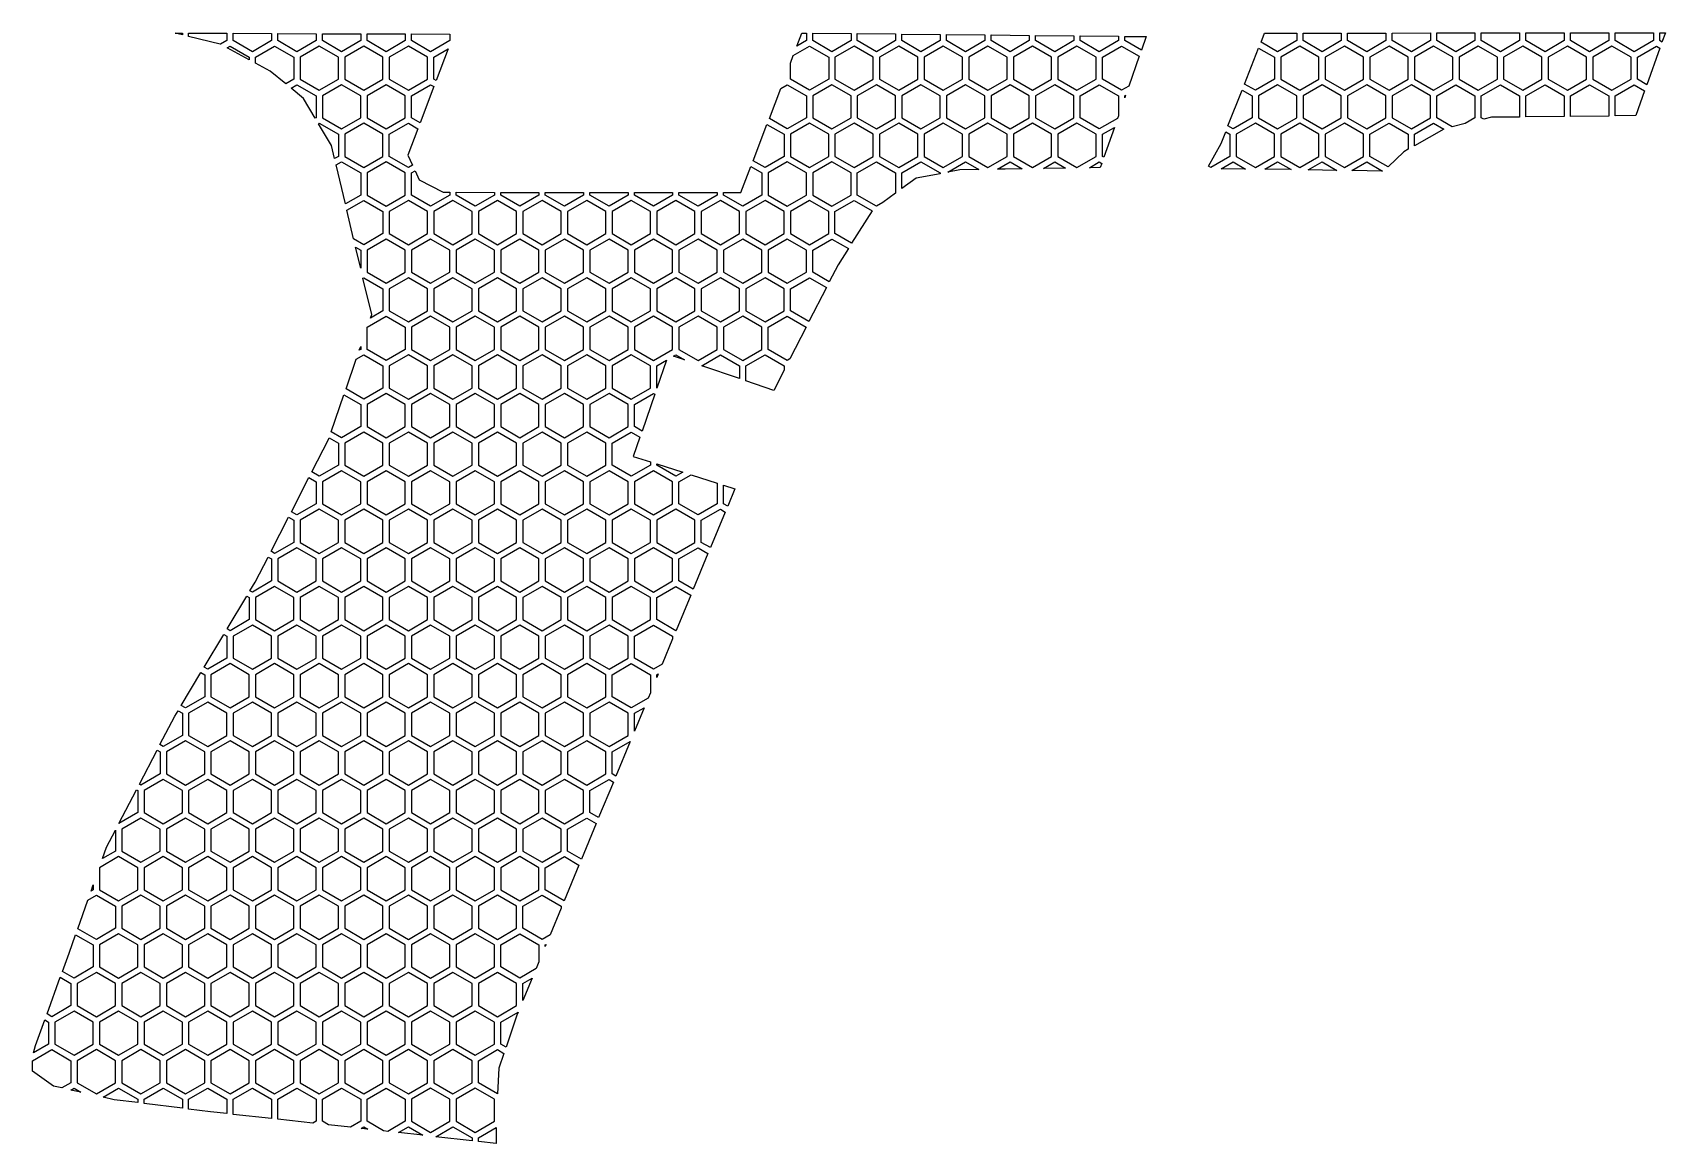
# Model space of a CAD drawing. Header units: millimetres. Extents: x -65 to 65, y -34 to 54.
import ezdxf

# ---------------------------------------------------------------- set-up
doc = ezdxf.new("R2010")
doc.units = ezdxf.units.MM

msp = doc.modelspace()

# ---------------------------------------------------------------- linework, layer by layer
for points in [[(-53.25, 54.36), (-52.67, 54.36), (-52.67, 54.22), (-53.25, 54.36)], [(-52.17, 54.1), (-52.17, 54.36), (-49.14, 54.35), (-49.14, 53.77), (-49.65, 53.48), (-49.67, 53.49), (-49.67, 53.49), (-52.17, 54.1)], [(-45.61, 54.34), (-45.61, 53.77), (-47.12, 52.89), (-48.64, 53.77), (-48.64, 54.35), (-45.61, 54.34)], [(-42.08, 54.32), (-42.08, 53.77), (-43.59, 52.89), (-45.11, 53.77), (-45.11, 54.33), (-42.08, 54.32)], [(-3.59, 54.37), (-3.23, 54.37), (-3.23, 53.77), (-3.99, 53.34), (-3.59, 54.37)], [(0.3, 54.33), (0.3, 53.77), (-1.22, 52.89), (-2.73, 53.77), (-2.73, 54.36), (0.3, 54.33)], [(3.83, 54.3), (3.83, 53.77), (2.31, 52.89), (0.8, 53.77), (0.8, 54.33), (3.83, 54.3)], [(35.61, 54.36), (35.61, 53.77), (34.09, 52.89), (32.78, 53.66), (33.05, 54.36), (35.61, 54.36)], [(39.14, 54.37), (39.14, 53.77), (37.62, 52.89), (36.11, 53.77), (36.11, 54.36), (39.14, 54.37)], [(42.67, 54.37), (42.67, 53.77), (41.16, 52.89), (39.64, 53.77), (39.64, 54.37), (42.67, 54.37)], [(46.2, 54.38), (46.2, 53.77), (44.69, 52.89), (43.17, 53.77), (43.17, 54.37), (46.2, 54.38)], [(49.73, 54.38), (49.73, 53.77), (48.22, 52.89), (46.7, 53.77), (46.7, 54.38), (49.73, 54.38)], [(53.26, 54.39), (53.26, 53.77), (51.75, 52.89), (50.23, 53.77), (50.23, 54.38), (53.26, 54.39)], [(56.8, 54.39), (56.8, 53.77), (55.28, 52.89), (53.76, 53.77), (53.76, 54.39), (56.8, 54.39)], [(60.33, 54.4), (60.33, 53.77), (58.81, 52.89), (57.3, 53.77), (57.3, 54.39), (60.33, 54.4)], [(63.86, 54.4), (63.86, 53.77), (62.34, 52.89), (60.83, 53.77), (60.83, 54.4), (63.86, 54.4)], [(64.81, 54.4), (64.54, 53.66), (64.36, 53.77), (64.36, 54.4), (64.81, 54.4)], [(-49.13, 53.2), (-48.89, 53.34), (-47.37, 52.46), (-47.37, 52.25), (-49.13, 53.2)], [(-45.7, 51.34), (-46.87, 51.98), (-46.87, 52.46), (-45.36, 53.34), (-43.84, 52.46), (-43.84, 50.71), (-44.48, 50.34), (-45.7, 51.34)], [(-40.31, 52.46), (-41.83, 53.34), (-43.34, 52.46), (-43.34, 50.71), (-41.83, 49.84), (-40.31, 50.71)], [(-38.54, 54.31), (-38.54, 53.77), (-40.06, 52.89), (-41.58, 53.77), (-41.58, 54.32), (-38.54, 54.31)], [(-36.78, 52.46), (-38.29, 53.34), (-39.81, 52.46), (-39.81, 50.71), (-38.29, 49.84), (-36.78, 50.71)], [(-35.01, 54.3), (-35.01, 53.77), (-36.53, 52.89), (-38.04, 53.77), (-38.04, 54.31), (-35.01, 54.3)], [(-33.25, 52.46), (-34.76, 53.34), (-36.28, 52.46), (-36.28, 50.71), (-34.76, 49.84), (-33.25, 50.71)], [(-31.48, 54.28), (-31.48, 53.77), (-33, 52.89), (-34.51, 53.77), (-34.51, 54.3), (-31.48, 54.28)], [(-32.56, 50.6), (-32.75, 50.71), (-32.75, 52.46), (-31.6, 53.12), (-32.56, 50.6)], [(-4.27, 52.59), (-2.98, 53.34), (-1.47, 52.46), (-1.47, 50.71), (-2.98, 49.84), (-4.5, 50.71), (-4.5, 51.99), (-4.27, 52.59)], [(2.06, 52.46), (0.55, 53.34), (-0.97, 52.46), (-0.97, 50.71), (0.55, 49.84), (2.06, 50.71)], [(5.59, 52.46), (4.08, 53.34), (2.56, 52.46), (2.56, 50.71), (4.08, 49.84), (5.59, 50.71)], [(7.36, 54.26), (7.36, 53.77), (5.84, 52.89), (4.33, 53.77), (4.33, 54.29), (7.36, 54.26)], [(9.13, 52.46), (7.61, 53.34), (6.09, 52.46), (6.09, 50.71), (7.61, 49.84), (9.13, 50.71)], [(10.89, 54.22), (10.89, 53.77), (9.38, 52.89), (7.86, 53.77), (7.86, 54.25), (10.89, 54.22)], [(12.66, 52.46), (11.14, 53.34), (9.63, 52.46), (9.63, 50.71), (11.14, 49.84), (12.66, 50.71)], [(14.42, 54.19), (14.42, 53.77), (12.91, 52.89), (11.39, 53.77), (11.39, 54.22), (14.42, 54.19)], [(16.19, 52.46), (14.67, 53.34), (13.16, 52.46), (13.16, 50.71), (14.67, 49.84), (16.19, 50.71)], [(17.95, 54.15), (17.95, 53.77), (16.44, 52.89), (14.92, 53.77), (14.92, 54.18), (17.95, 54.15)], [(19.72, 52.46), (18.2, 53.34), (16.69, 52.46), (16.69, 50.71), (18.2, 49.84), (19.72, 50.71)], [(21.48, 54.12), (21.48, 53.77), (19.97, 52.89), (18.45, 53.77), (18.45, 54.15), (21.48, 54.12)], [(22.3, 50.16), (21.73, 49.84), (20.22, 50.71), (20.22, 52.46), (21.73, 53.34), (23.13, 52.53), (22.3, 50.16)], [(23.67, 54.09), (23.3, 53.01), (21.98, 53.77), (21.98, 54.11), (23.67, 54.09)], [(32.59, 53.18), (33.84, 52.46), (33.84, 50.71), (32.33, 49.84), (31.47, 50.33), (32.59, 53.18)], [(37.37, 52.46), (35.86, 53.34), (34.34, 52.46), (34.34, 50.71), (35.86, 49.84), (37.37, 50.71)], [(40.91, 52.46), (39.39, 53.34), (37.87, 52.46), (37.87, 50.71), (39.39, 49.84), (40.91, 50.71)], [(44.44, 52.46), (42.92, 53.34), (41.41, 52.46), (41.41, 50.71), (42.92, 49.84), (44.44, 50.71)], [(47.97, 52.46), (46.45, 53.34), (44.94, 52.46), (44.94, 50.71), (46.45, 49.84), (47.97, 50.71)], [(51.5, 52.46), (49.98, 53.34), (48.47, 52.46), (48.47, 50.71), (49.98, 49.84), (51.5, 50.71)], [(55.03, 52.46), (53.51, 53.34), (52, 52.46), (52, 50.71), (53.51, 49.84), (55.03, 50.71)], [(58.56, 52.46), (57.05, 53.34), (55.53, 52.46), (55.53, 50.71), (57.05, 49.84), (58.56, 50.71)], [(62.09, 52.46), (60.58, 53.34), (59.06, 52.46), (59.06, 50.71), (60.58, 49.84), (62.09, 50.71)], [(63.33, 50.28), (62.59, 50.71), (62.59, 52.46), (64.11, 53.34), (64.37, 53.18), (63.33, 50.28)], [(-43.08, 49.2), (-44.06, 50.01), (-43.59, 50.28), (-42.08, 49.4), (-42.08, 47.65), (-42.14, 47.62), (-43.08, 49.2)], [(-38.54, 49.4), (-40.06, 50.28), (-41.58, 49.4), (-41.58, 47.65), (-40.06, 46.78), (-38.54, 47.65)], [(-35.01, 49.4), (-36.53, 50.28), (-38.04, 49.4), (-38.04, 47.65), (-36.53, 46.78), (-35.01, 47.65)], [(-33.84, 47.26), (-34.51, 47.65), (-34.51, 49.4), (-33, 50.28), (-32.74, 50.13), (-33.84, 47.26)], [(-5.27, 49.98), (-4.75, 50.28), (-3.23, 49.4), (-3.23, 47.65), (-4.75, 46.78), (-6.17, 47.6), (-5.27, 49.98)], [(0.3, 49.4), (-1.22, 50.28), (-2.73, 49.4), (-2.73, 47.65), (-1.22, 46.78), (0.3, 47.65)], [(3.83, 49.4), (2.31, 50.28), (0.8, 49.4), (0.8, 47.65), (2.31, 46.78), (3.83, 47.65)], [(7.36, 49.4), (5.84, 50.28), (4.33, 49.4), (4.33, 47.65), (5.84, 46.78), (7.36, 47.65)], [(10.89, 49.4), (9.38, 50.28), (7.86, 49.4), (7.86, 47.65), (9.38, 46.78), (10.89, 47.65)], [(14.42, 49.4), (12.91, 50.28), (11.39, 49.4), (11.39, 47.65), (12.91, 46.78), (14.42, 47.65)], [(17.95, 49.4), (16.44, 50.28), (14.92, 49.4), (14.92, 47.65), (16.44, 46.78), (17.95, 47.65)], [(21.41, 47.61), (19.97, 46.78), (18.45, 47.65), (18.45, 49.4), (19.97, 50.28), (21.48, 49.4), (21.48, 47.82), (21.41, 47.61)], [(21.98, 49.25), (21.98, 49.4), (22.05, 49.44), (21.98, 49.25)], [(31.28, 49.86), (32.08, 49.4), (32.08, 47.65), (30.56, 46.78), (30.16, 47.01), (31.28, 49.86)], [(35.61, 49.4), (34.09, 50.28), (32.58, 49.4), (32.58, 47.65), (34.09, 46.78), (35.61, 47.65)], [(39.14, 49.4), (37.62, 50.28), (36.11, 49.4), (36.11, 47.65), (37.62, 46.78), (39.14, 47.65)], [(42.67, 49.4), (41.16, 50.28), (39.64, 49.4), (39.64, 47.65), (41.16, 46.78), (42.67, 47.65)], [(46.2, 49.4), (44.69, 50.28), (43.17, 49.4), (43.17, 47.65), (44.69, 46.78), (46.2, 47.65)], [(47.92, 46.95), (46.7, 47.65), (46.7, 49.4), (48.22, 50.28), (49.73, 49.4), (49.73, 47.65), (48.94, 47.2), (47.92, 46.95)], [(51.05, 47.7), (50.42, 47.55), (50.23, 47.65), (50.23, 49.4), (51.75, 50.28), (53.26, 49.4), (53.26, 47.72), (51.05, 47.7)], [(53.76, 47.73), (53.76, 49.4), (55.28, 50.28), (56.8, 49.4), (56.8, 47.76), (53.76, 47.73)], [(57.3, 47.77), (57.3, 49.4), (58.81, 50.28), (60.33, 49.4), (60.33, 47.8), (57.3, 47.77)], [(62.46, 47.83), (60.83, 47.81), (60.83, 49.4), (62.34, 50.28), (63.16, 49.8), (62.46, 47.83)], [(-40.85, 45.46), (-41.88, 47.19), (-41.83, 47.22), (-40.31, 46.35), (-40.31, 44.6), (-40.61, 44.42), (-40.85, 45.46)], [(-36.78, 46.35), (-38.29, 47.22), (-39.81, 46.35), (-39.81, 44.6), (-38.29, 43.72), (-36.78, 44.6)], [(-34.82, 44.69), (-34.45, 43.9), (-34.76, 43.72), (-36.28, 44.6), (-36.28, 46.35), (-34.76, 47.22), (-34.02, 46.79), (-34.82, 44.69)], [(-6.36, 47.13), (-5, 46.35), (-5, 44.6), (-6.51, 43.72), (-7.45, 44.26), (-6.36, 47.13)], [(-1.47, 46.35), (-2.98, 47.22), (-4.5, 46.35), (-4.5, 44.6), (-2.98, 43.72), (-1.47, 44.6)], [(2.06, 46.35), (0.55, 47.22), (-0.97, 46.35), (-0.97, 44.6), (0.55, 43.72), (2.06, 44.6)], [(5.59, 46.35), (4.08, 47.22), (2.56, 46.35), (2.56, 44.6), (4.08, 43.72), (5.59, 44.6)], [(9.13, 46.35), (7.61, 47.22), (6.09, 46.35), (6.09, 44.6), (7.61, 43.72), (9.13, 44.6)], [(12.66, 46.35), (11.14, 47.22), (9.63, 46.35), (9.63, 44.6), (11.14, 43.72), (12.66, 44.6)], [(16.19, 46.35), (14.67, 47.22), (13.16, 46.35), (13.16, 44.6), (14.67, 43.72), (16.19, 44.6)], [(19.72, 46.35), (18.2, 47.22), (16.69, 46.35), (16.69, 44.6), (18.2, 43.72), (19.72, 44.6)], [(20.34, 44.53), (20.22, 44.6), (20.22, 46.35), (21.16, 46.89), (20.34, 44.53)], [(33.84, 46.35), (32.33, 47.22), (30.81, 46.35), (30.81, 44.6), (32.33, 43.72), (33.84, 44.6)], [(37.37, 46.35), (35.86, 47.22), (34.34, 46.35), (34.34, 44.6), (35.86, 43.72), (37.37, 44.6)], [(40.91, 46.35), (39.39, 47.22), (37.87, 46.35), (37.87, 44.6), (39.39, 43.72), (40.91, 44.6)], [(44.08, 44.95), (42.84, 43.77), (41.41, 44.6), (41.41, 46.35), (42.92, 47.22), (44.44, 46.35), (44.44, 45.16), (44.08, 44.95)], [(44.94, 45.44), (44.94, 46.35), (46.45, 47.22), (47.26, 46.75), (44.94, 45.44)], [(29.61, 45.61), (29.61, 45.61), (29.98, 46.54), (30.31, 46.35), (30.31, 44.6), (28.8, 43.72), (28.61, 43.83), (29.61, 45.61)], [(-40.49, 43.92), (-40.06, 44.16), (-38.54, 43.29), (-38.54, 41.54), (-39.75, 40.84), (-40.49, 43.92)], [(-35.01, 43.29), (-36.53, 44.16), (-38.04, 43.29), (-38.04, 41.54), (-36.53, 40.66), (-35.01, 41.54)], [(-3.23, 43.29), (-4.75, 44.16), (-6.26, 43.29), (-6.26, 41.54), (-4.75, 40.66), (-3.23, 41.54)], [(0.3, 43.29), (-1.22, 44.16), (-2.73, 43.29), (-2.73, 41.54), (-1.22, 40.66), (0.3, 41.54)], [(2.83, 40.96), (2.31, 40.66), (0.8, 41.54), (0.8, 43.29), (2.31, 44.16), (3.83, 43.29), (3.83, 41.69), (2.83, 40.96)], [(5.46, 42.87), (4.33, 42.05), (4.33, 43.29), (5.84, 44.16), (7.36, 43.29), (7.36, 43.23), (5.46, 42.87)], [(8.91, 43.53), (7.97, 43.35), (9.38, 44.16), (10.42, 43.56), (8.91, 43.53)], [(12.5, 43.6), (11.91, 43.59), (12.91, 44.16), (13.85, 43.62), (12.5, 43.6)], [(15.54, 43.65), (16.44, 44.16), (17.28, 43.67), (15.54, 43.65)], [(20.05, 43.72), (19.18, 43.7), (19.97, 44.16), (20.17, 44.05), (20.05, 43.72)], [(29.63, 43.62), (30.56, 44.16), (31.54, 43.6), (29.63, 43.62)], [(33.08, 43.58), (34.09, 44.16), (35.16, 43.55), (33.08, 43.58)], [(36.52, 43.53), (37.62, 44.16), (38.78, 43.49), (36.52, 43.53)], [(39.97, 43.48), (41.16, 44.16), (42.4, 43.44), (39.97, 43.48)], [(-33.91, 42.75), (-32, 41.76), (-31.48, 41.76), (-31.48, 41.54), (-33, 40.66), (-34.51, 41.54), (-34.51, 43.29), (-34.23, 43.45), (-33.91, 42.75)], [(-8.42, 41.73), (-7.63, 43.79), (-6.76, 43.29), (-6.76, 41.54), (-8.28, 40.66), (-9.8, 41.54), (-9.8, 41.73), (-8.42, 41.73)], [(-27.95, 41.75), (-27.95, 41.54), (-29.47, 40.66), (-30.98, 41.54), (-30.98, 41.76), (-27.95, 41.75)], [(-24.42, 41.75), (-24.42, 41.54), (-25.94, 40.66), (-27.45, 41.54), (-27.45, 41.75), (-24.42, 41.75)], [(-20.89, 41.75), (-20.89, 41.54), (-22.4, 40.66), (-23.92, 41.54), (-23.92, 41.75), (-20.89, 41.75)], [(-17.36, 41.74), (-17.36, 41.54), (-18.87, 40.66), (-20.39, 41.54), (-20.39, 41.75), (-17.36, 41.74)], [(-13.83, 41.74), (-13.83, 41.54), (-15.34, 40.66), (-16.86, 41.54), (-16.86, 41.74), (-13.83, 41.74)], [(-10.3, 41.73), (-10.3, 41.54), (-11.81, 40.66), (-13.33, 41.54), (-13.33, 41.74), (-10.3, 41.73)], [(-39.63, 40.33), (-38.29, 41.1), (-36.78, 40.23), (-36.78, 38.48), (-38.29, 37.6), (-39.1, 38.07), (-39.63, 40.33)], [(-33.25, 40.23), (-34.76, 41.1), (-36.28, 40.23), (-36.28, 38.48), (-34.76, 37.6), (-33.25, 38.48)], [(-29.72, 40.23), (-31.23, 41.1), (-32.75, 40.23), (-32.75, 38.48), (-31.23, 37.6), (-29.72, 38.48)], [(-26.19, 40.23), (-27.7, 41.1), (-29.22, 40.23), (-29.22, 38.48), (-27.7, 37.6), (-26.19, 38.48)], [(-22.65, 40.23), (-24.17, 41.1), (-25.69, 40.23), (-25.69, 38.48), (-24.17, 37.6), (-22.65, 38.48)], [(-19.12, 40.23), (-20.64, 41.1), (-22.15, 40.23), (-22.15, 38.48), (-20.64, 37.6), (-19.12, 38.48)], [(-15.59, 40.23), (-17.11, 41.1), (-18.62, 40.23), (-18.62, 38.48), (-17.11, 37.6), (-15.59, 38.48)], [(-12.06, 40.23), (-13.58, 41.1), (-15.09, 40.23), (-15.09, 38.48), (-13.58, 37.6), (-12.06, 38.48)], [(-8.53, 40.23), (-10.05, 41.1), (-11.56, 40.23), (-11.56, 38.48), (-10.05, 37.6), (-8.53, 38.48)], [(-5, 40.23), (-6.51, 41.1), (-8.03, 40.23), (-8.03, 38.48), (-6.51, 37.6), (-5, 38.48)], [(-1.47, 40.23), (-2.98, 41.1), (-4.5, 40.23), (-4.5, 38.48), (-2.98, 37.6), (-1.47, 38.48)], [(0.35, 37.72), (-0.97, 38.48), (-0.97, 40.23), (0.55, 41.1), (1.98, 40.28), (0.35, 37.72)], [(-35.01, 37.17), (-36.53, 38.05), (-38.04, 37.17), (-38.04, 35.42), (-36.53, 34.55), (-35.01, 35.42)], [(-31.48, 37.17), (-33, 38.05), (-34.51, 37.17), (-34.51, 35.42), (-33, 34.55), (-31.48, 35.42)], [(-27.95, 37.17), (-29.47, 38.05), (-30.98, 37.17), (-30.98, 35.42), (-29.47, 34.55), (-27.95, 35.42)], [(-24.42, 37.17), (-25.94, 38.05), (-27.45, 37.17), (-27.45, 35.42), (-25.94, 34.55), (-24.42, 35.42)], [(-20.89, 37.17), (-22.4, 38.05), (-23.92, 37.17), (-23.92, 35.42), (-22.4, 34.55), (-20.89, 35.42)], [(-17.36, 37.17), (-18.87, 38.05), (-20.39, 37.17), (-20.39, 35.42), (-18.87, 34.55), (-17.36, 35.42)], [(-13.83, 37.17), (-15.34, 38.05), (-16.86, 37.17), (-16.86, 35.42), (-15.34, 34.55), (-13.83, 35.42)], [(-10.3, 37.17), (-11.81, 38.05), (-13.33, 37.17), (-13.33, 35.42), (-11.81, 34.55), (-10.3, 35.42)], [(-6.76, 37.17), (-8.28, 38.05), (-9.8, 37.17), (-9.8, 35.42), (-8.28, 34.55), (-6.76, 35.42)], [(-3.23, 37.17), (-4.75, 38.05), (-6.26, 37.17), (-6.26, 35.42), (-4.75, 34.55), (-3.23, 35.42)], [(-0.73, 36.02), (-1.42, 34.66), (-2.73, 35.42), (-2.73, 37.17), (-1.22, 38.05), (0.09, 37.29), (-0.73, 36.02)], [(-38.94, 37.4), (-38.54, 37.17), (-38.54, 35.74), (-38.94, 37.4)], [(-37.67, 32.08), (-38.36, 34.95), (-38.29, 34.99), (-36.78, 34.11), (-36.78, 32.36), (-37.77, 31.79), (-37.67, 32.08)], [(-33.25, 34.11), (-34.76, 34.99), (-36.28, 34.11), (-36.28, 32.36), (-34.76, 31.49), (-33.25, 32.36)], [(-29.72, 34.11), (-31.23, 34.99), (-32.75, 34.11), (-32.75, 32.36), (-31.23, 31.49), (-29.72, 32.36)], [(-26.19, 34.11), (-27.7, 34.99), (-29.22, 34.11), (-29.22, 32.36), (-27.7, 31.49), (-26.19, 32.36)], [(-22.65, 34.11), (-24.17, 34.99), (-25.69, 34.11), (-25.69, 32.36), (-24.17, 31.49), (-22.65, 32.36)], [(-19.12, 34.11), (-20.64, 34.99), (-22.15, 34.11), (-22.15, 32.36), (-20.64, 31.49), (-19.12, 32.36)], [(-15.59, 34.11), (-17.11, 34.99), (-18.62, 34.11), (-18.62, 32.36), (-17.11, 31.49), (-15.59, 32.36)], [(-12.06, 34.11), (-13.58, 34.99), (-15.09, 34.11), (-15.09, 32.36), (-13.58, 31.49), (-12.06, 32.36)], [(-8.53, 34.11), (-10.05, 34.99), (-11.56, 34.11), (-11.56, 32.36), (-10.05, 31.49), (-8.53, 32.36)], [(-5, 34.11), (-6.51, 34.99), (-8.03, 34.11), (-8.03, 32.36), (-6.51, 31.49), (-5, 32.36)], [(-3.03, 31.51), (-4.5, 32.36), (-4.5, 34.11), (-2.98, 34.99), (-1.65, 34.22), (-3.03, 31.51)], [(-38.02, 31.07), (-36.53, 31.93), (-35.01, 31.06), (-35.01, 29.31), (-36.53, 28.43), (-38.04, 29.31), (-38.04, 31), (-38.02, 31.07)], [(-31.48, 31.06), (-33, 31.93), (-34.51, 31.06), (-34.51, 29.31), (-33, 28.43), (-31.48, 29.31)], [(-27.95, 31.06), (-29.47, 31.93), (-30.98, 31.06), (-30.98, 29.31), (-29.47, 28.43), (-27.95, 29.31)], [(-24.42, 31.06), (-25.94, 31.93), (-27.45, 31.06), (-27.45, 29.31), (-25.94, 28.43), (-24.42, 29.31)], [(-20.89, 31.06), (-22.4, 31.93), (-23.92, 31.06), (-23.92, 29.31), (-22.4, 28.43), (-20.89, 29.31)], [(-17.36, 31.06), (-18.87, 31.93), (-20.39, 31.06), (-20.39, 29.31), (-18.87, 28.43), (-17.36, 29.31)], [(-13.83, 31.06), (-15.34, 31.93), (-16.86, 31.06), (-16.86, 29.31), (-15.34, 28.43), (-13.83, 29.31)], [(-10.3, 31.06), (-11.81, 31.93), (-13.33, 31.06), (-13.33, 29.31), (-11.81, 28.43), (-10.3, 29.31)], [(-6.76, 31.06), (-8.28, 31.93), (-9.8, 31.06), (-9.8, 29.31), (-8.28, 28.43), (-6.76, 29.31)], [(-4.54, 28.55), (-4.75, 28.43), (-6.26, 29.31), (-6.26, 31.06), (-4.75, 31.93), (-3.25, 31.07), (-4.54, 28.55)], [(-38.9, 28.53), (-38.29, 28.87), (-36.78, 28), (-36.78, 26.25), (-38.29, 25.37), (-39.7, 26.18), (-38.9, 28.53)], [(-38.54, 29.55), (-38.54, 29.31), (-38.65, 29.25), (-38.54, 29.55)], [(-33.25, 28), (-34.76, 28.87), (-36.28, 28), (-36.28, 26.25), (-34.76, 25.37), (-33.25, 26.25)], [(-29.72, 28), (-31.23, 28.87), (-32.75, 28), (-32.75, 26.25), (-31.23, 25.37), (-29.72, 26.25)], [(-26.19, 28), (-27.7, 28.87), (-29.22, 28), (-29.22, 26.25), (-27.7, 25.37), (-26.19, 26.25)], [(-22.65, 28), (-24.17, 28.87), (-25.69, 28), (-25.69, 26.25), (-24.17, 25.37), (-22.65, 26.25)], [(-19.12, 28), (-20.64, 28.87), (-22.15, 28), (-22.15, 26.25), (-20.64, 25.37), (-19.12, 26.25)], [(-15.59, 28), (-17.11, 28.87), (-18.62, 28), (-18.62, 26.25), (-17.11, 25.37), (-15.59, 26.25)], [(-13.75, 28.77), (-13.58, 28.87), (-12.89, 28.48), (-13.75, 28.77)], [(-11.53, 28.01), (-10.05, 28.87), (-8.53, 28), (-8.53, 26.99), (-11.53, 28.01)], [(-5.81, 26.06), (-8.03, 26.82), (-8.03, 28), (-6.51, 28.87), (-5, 28), (-5, 27.65), (-5.81, 26.06)], [(-15.07, 26.24), (-15.09, 26.25), (-15.09, 28), (-14.31, 28.45), (-15.07, 26.24)], [(-39.87, 25.7), (-38.54, 24.94), (-38.54, 23.19), (-40.06, 22.31), (-40.87, 22.78), (-39.87, 25.7)], [(-35.01, 24.94), (-36.53, 25.81), (-38.04, 24.94), (-38.04, 23.19), (-36.53, 22.31), (-35.01, 23.19)], [(-31.48, 24.94), (-33, 25.81), (-34.51, 24.94), (-34.51, 23.19), (-33, 22.31), (-31.48, 23.19)], [(-27.95, 24.94), (-29.47, 25.81), (-30.98, 24.94), (-30.98, 23.19), (-29.47, 22.31), (-27.95, 23.19)], [(-24.42, 24.94), (-25.94, 25.81), (-27.45, 24.94), (-27.45, 23.19), (-25.94, 22.31), (-24.42, 23.19)], [(-20.89, 24.94), (-22.4, 25.81), (-23.92, 24.94), (-23.92, 23.19), (-22.4, 22.31), (-20.89, 23.19)], [(-17.36, 24.94), (-18.87, 25.81), (-20.39, 24.94), (-20.39, 23.19), (-18.87, 22.31), (-17.36, 23.19)], [(-16.25, 22.84), (-16.86, 23.19), (-16.86, 24.94), (-15.34, 25.81), (-15.24, 25.76), (-16.25, 22.84)], [(-41.07, 22.21), (-41.04, 22.3), (-40.31, 21.88), (-40.31, 20.13), (-41.83, 19.26), (-42.41, 19.6), (-41.07, 22.21)], [(-36.78, 21.88), (-38.29, 22.76), (-39.81, 21.88), (-39.81, 20.13), (-38.29, 19.26), (-36.78, 20.13)], [(-33.25, 21.88), (-34.76, 22.76), (-36.28, 21.88), (-36.28, 20.13), (-34.76, 19.26), (-33.25, 20.13)], [(-29.72, 21.88), (-31.23, 22.76), (-32.75, 21.88), (-32.75, 20.13), (-31.23, 19.26), (-29.72, 20.13)], [(-26.19, 21.88), (-27.7, 22.76), (-29.22, 21.88), (-29.22, 20.13), (-27.7, 19.26), (-26.19, 20.13)], [(-22.65, 21.88), (-24.17, 22.76), (-25.69, 21.88), (-25.69, 20.13), (-24.17, 19.26), (-22.65, 20.13)], [(-19.12, 21.88), (-20.64, 22.76), (-22.15, 21.88), (-22.15, 20.13), (-20.64, 19.26), (-19.12, 20.13)], [(-16.95, 20.83), (-15.59, 20.4), (-15.59, 20.13), (-17.11, 19.26), (-18.62, 20.13), (-18.62, 21.88), (-17.11, 22.76), (-16.42, 22.36), (-16.95, 20.83)], [(-38.54, 18.82), (-40.06, 19.7), (-41.58, 18.82), (-41.58, 17.07), (-40.06, 16.2), (-38.54, 17.07)], [(-35.01, 18.82), (-36.53, 19.7), (-38.04, 18.82), (-38.04, 17.07), (-36.53, 16.2), (-35.01, 17.07)], [(-31.48, 18.82), (-33, 19.7), (-34.51, 18.82), (-34.51, 17.07), (-33, 16.2), (-31.48, 17.07)], [(-27.95, 18.82), (-29.47, 19.7), (-30.98, 18.82), (-30.98, 17.07), (-29.47, 16.2), (-27.95, 17.07)], [(-24.42, 18.82), (-25.94, 19.7), (-27.45, 18.82), (-27.45, 17.07), (-25.94, 16.2), (-24.42, 17.07)], [(-20.89, 18.82), (-22.4, 19.7), (-23.92, 18.82), (-23.92, 17.07), (-22.4, 16.2), (-20.89, 17.07)], [(-17.36, 18.82), (-18.87, 19.7), (-20.39, 18.82), (-20.39, 17.07), (-18.87, 16.2), (-17.36, 17.07)], [(-13.83, 18.82), (-15.34, 19.7), (-16.86, 18.82), (-16.86, 17.07), (-15.34, 16.2), (-13.83, 17.07)], [(-13.02, 19.58), (-13.58, 19.26), (-15.09, 20.13), (-15.09, 20.24), (-13.02, 19.58)], [(-42.64, 19.15), (-42.08, 18.82), (-42.08, 17.07), (-43.59, 16.2), (-44.03, 16.45), (-42.64, 19.15)], [(-10.3, 18.71), (-10.3, 17.07), (-11.81, 16.2), (-13.33, 17.07), (-13.33, 18.82), (-12.37, 19.37), (-10.3, 18.71)], [(-8.9, 18.27), (-9.47, 16.89), (-9.8, 17.07), (-9.8, 18.55), (-8.9, 18.27)], [(-44.26, 16.01), (-43.84, 15.77), (-43.84, 14.02), (-45.36, 13.14), (-45.64, 13.31), (-44.26, 16.01)], [(-40.31, 15.77), (-41.83, 16.64), (-43.34, 15.77), (-43.34, 14.02), (-41.83, 13.14), (-40.31, 14.02)], [(-36.78, 15.77), (-38.29, 16.64), (-39.81, 15.77), (-39.81, 14.02), (-38.29, 13.14), (-36.78, 14.02)], [(-33.25, 15.77), (-34.76, 16.64), (-36.28, 15.77), (-36.28, 14.02), (-34.76, 13.14), (-33.25, 14.02)], [(-29.72, 15.77), (-31.23, 16.64), (-32.75, 15.77), (-32.75, 14.02), (-31.23, 13.14), (-29.72, 14.02)], [(-26.19, 15.77), (-27.7, 16.64), (-29.22, 15.77), (-29.22, 14.02), (-27.7, 13.14), (-26.19, 14.02)], [(-22.65, 15.77), (-24.17, 16.64), (-25.69, 15.77), (-25.69, 14.02), (-24.17, 13.14), (-22.65, 14.02)], [(-19.12, 15.77), (-20.64, 16.64), (-22.15, 15.77), (-22.15, 14.02), (-20.64, 13.14), (-19.12, 14.02)], [(-15.59, 15.77), (-17.11, 16.64), (-18.62, 15.77), (-18.62, 14.02), (-17.11, 13.14), (-15.59, 14.02)], [(-12.06, 15.77), (-13.58, 16.64), (-15.09, 15.77), (-15.09, 14.02), (-13.58, 13.14), (-12.06, 14.02)], [(-10.83, 13.6), (-11.56, 14.02), (-11.56, 15.77), (-10.05, 16.64), (-9.67, 16.42), (-10.83, 13.6)], [(-42.08, 12.71), (-43.59, 13.58), (-45.11, 12.71), (-45.11, 10.96), (-43.59, 10.08), (-42.08, 10.96)], [(-38.54, 12.71), (-40.06, 13.58), (-41.58, 12.71), (-41.58, 10.96), (-40.06, 10.08), (-38.54, 10.96)], [(-35.01, 12.71), (-36.53, 13.58), (-38.04, 12.71), (-38.04, 10.96), (-36.53, 10.08), (-35.01, 10.96)], [(-31.48, 12.71), (-33, 13.58), (-34.51, 12.71), (-34.51, 10.96), (-33, 10.08), (-31.48, 10.96)], [(-27.95, 12.71), (-29.47, 13.58), (-30.98, 12.71), (-30.98, 10.96), (-29.47, 10.08), (-27.95, 10.96)], [(-24.42, 12.71), (-25.94, 13.58), (-27.45, 12.71), (-27.45, 10.96), (-25.94, 10.08), (-24.42, 10.96)], [(-20.89, 12.71), (-22.4, 13.58), (-23.92, 12.71), (-23.92, 10.96), (-22.4, 10.08), (-20.89, 10.96)], [(-17.36, 12.71), (-18.87, 13.58), (-20.39, 12.71), (-20.39, 10.96), (-18.87, 10.08), (-17.36, 10.96)], [(-13.83, 12.71), (-15.34, 13.58), (-16.86, 12.71), (-16.86, 10.96), (-15.34, 10.08), (-13.83, 10.96)], [(-12.2, 10.31), (-13.33, 10.96), (-13.33, 12.71), (-11.81, 13.58), (-11.03, 13.13), (-12.2, 10.31)], [(-46.9, 10.86), (-45.87, 12.86), (-45.61, 12.71), (-45.61, 10.96), (-47.12, 10.08), (-47.31, 10.19), (-46.9, 10.86)], [(-43.84, 9.65), (-45.36, 10.52), (-46.87, 9.65), (-46.87, 7.9), (-45.36, 7.02), (-43.84, 7.9)], [(-40.31, 9.65), (-41.83, 10.52), (-43.34, 9.65), (-43.34, 7.9), (-41.83, 7.02), (-40.31, 7.9)], [(-36.78, 9.65), (-38.29, 10.52), (-39.81, 9.65), (-39.81, 7.9), (-38.29, 7.02), (-36.78, 7.9)], [(-33.25, 9.65), (-34.76, 10.52), (-36.28, 9.65), (-36.28, 7.9), (-34.76, 7.02), (-33.25, 7.9)], [(-29.72, 9.65), (-31.23, 10.52), (-32.75, 9.65), (-32.75, 7.9), (-31.23, 7.02), (-29.72, 7.9)], [(-26.19, 9.65), (-27.7, 10.52), (-29.22, 9.65), (-29.22, 7.9), (-27.7, 7.02), (-26.19, 7.9)], [(-22.65, 9.65), (-24.17, 10.52), (-25.69, 9.65), (-25.69, 7.9), (-24.17, 7.02), (-22.65, 7.9)], [(-19.12, 9.65), (-20.64, 10.52), (-22.15, 9.65), (-22.15, 7.9), (-20.64, 7.02), (-19.12, 7.9)], [(-15.59, 9.65), (-17.11, 10.52), (-18.62, 9.65), (-18.62, 7.9), (-17.11, 7.02), (-15.59, 7.9)], [(-13.55, 7.04), (-13.58, 7.02), (-15.09, 7.9), (-15.09, 9.65), (-13.58, 10.52), (-12.39, 9.84), (-13.55, 7.04)], [(-47.56, 9.76), (-47.37, 9.65), (-47.37, 7.9), (-48.89, 7.02), (-49.12, 7.16), (-47.56, 9.76)], [(-49.38, 6.73), (-49.14, 6.59), (-49.14, 4.84), (-50.65, 3.97), (-50.94, 4.13), (-49.38, 6.73)], [(-45.61, 6.59), (-47.12, 7.47), (-48.64, 6.59), (-48.64, 4.84), (-47.12, 3.97), (-45.61, 4.84)], [(-42.08, 6.59), (-43.59, 7.47), (-45.11, 6.59), (-45.11, 4.84), (-43.59, 3.97), (-42.08, 4.84)], [(-38.54, 6.59), (-40.06, 7.47), (-41.58, 6.59), (-41.58, 4.84), (-40.06, 3.97), (-38.54, 4.84)], [(-35.01, 6.59), (-36.53, 7.47), (-38.04, 6.59), (-38.04, 4.84), (-36.53, 3.97), (-35.01, 4.84)], [(-31.48, 6.59), (-33, 7.47), (-34.51, 6.59), (-34.51, 4.84), (-33, 3.97), (-31.48, 4.84)], [(-27.95, 6.59), (-29.47, 7.47), (-30.98, 6.59), (-30.98, 4.84), (-29.47, 3.97), (-27.95, 4.84)], [(-24.42, 6.59), (-25.94, 7.47), (-27.45, 6.59), (-27.45, 4.84), (-25.94, 3.97), (-24.42, 4.84)], [(-20.89, 6.59), (-22.4, 7.47), (-23.92, 6.59), (-23.92, 4.84), (-22.4, 3.97), (-20.89, 4.84)], [(-17.36, 6.59), (-18.87, 7.47), (-20.39, 6.59), (-20.39, 4.84), (-18.87, 3.97), (-17.36, 4.84)], [(-14.66, 4.36), (-15.34, 3.97), (-16.86, 4.84), (-16.86, 6.59), (-15.34, 7.47), (-13.83, 6.59), (-13.83, 6.37), (-14.66, 4.36)], [(-47.37, 3.53), (-48.89, 4.41), (-50.4, 3.53), (-50.4, 1.78), (-48.89, 0.91), (-47.37, 1.78)], [(-43.84, 3.53), (-45.36, 4.41), (-46.87, 3.53), (-46.87, 1.78), (-45.36, 0.91), (-43.84, 1.78)], [(-40.31, 3.53), (-41.83, 4.41), (-43.34, 3.53), (-43.34, 1.78), (-41.83, 0.91), (-40.31, 1.78)], [(-36.78, 3.53), (-38.29, 4.41), (-39.81, 3.53), (-39.81, 1.78), (-38.29, 0.91), (-36.78, 1.78)], [(-33.25, 3.53), (-34.76, 4.41), (-36.28, 3.53), (-36.28, 1.78), (-34.76, 0.91), (-33.25, 1.78)], [(-29.72, 3.53), (-31.23, 4.41), (-32.75, 3.53), (-32.75, 1.78), (-31.23, 0.91), (-29.72, 1.78)], [(-26.19, 3.53), (-27.7, 4.41), (-29.22, 3.53), (-29.22, 1.78), (-27.7, 0.91), (-26.19, 1.78)], [(-22.65, 3.53), (-24.17, 4.41), (-25.69, 3.53), (-25.69, 1.78), (-24.17, 0.91), (-22.65, 1.78)], [(-19.12, 3.53), (-20.64, 4.41), (-22.15, 3.53), (-22.15, 1.78), (-20.64, 0.91), (-19.12, 1.78)], [(-15.77, 1.68), (-17.11, 0.91), (-18.62, 1.78), (-18.62, 3.53), (-17.11, 4.41), (-15.59, 3.53), (-15.59, 2.11), (-15.77, 1.68)], [(-51.2, 3.7), (-50.9, 3.53), (-50.9, 1.78), (-52.42, 0.91), (-52.76, 1.1), (-51.2, 3.7)], [(-15.09, 3.31), (-15.09, 3.53), (-14.97, 3.6), (-15.09, 3.31)], [(-49.14, 0.48), (-50.65, 1.35), (-52.17, 0.48), (-52.17, -1.27), (-50.65, -2.15), (-49.14, -1.27)], [(-45.61, 0.48), (-47.12, 1.35), (-48.64, 0.48), (-48.64, -1.27), (-47.12, -2.15), (-45.61, -1.27)], [(-42.08, 0.48), (-43.59, 1.35), (-45.11, 0.48), (-45.11, -1.27), (-43.59, -2.15), (-42.08, -1.27)], [(-38.54, 0.48), (-40.06, 1.35), (-41.58, 0.48), (-41.58, -1.27), (-40.06, -2.15), (-38.54, -1.27)], [(-35.01, 0.48), (-36.53, 1.35), (-38.04, 0.48), (-38.04, -1.27), (-36.53, -2.15), (-35.01, -1.27)], [(-31.48, 0.48), (-33, 1.35), (-34.51, 0.48), (-34.51, -1.27), (-33, -2.15), (-31.48, -1.27)], [(-27.95, 0.48), (-29.47, 1.35), (-30.98, 0.48), (-30.98, -1.27), (-29.47, -2.15), (-27.95, -1.27)], [(-24.42, 0.48), (-25.94, 1.35), (-27.45, 0.48), (-27.45, -1.27), (-25.94, -2.15), (-24.42, -1.27)], [(-20.89, 0.48), (-22.4, 1.35), (-23.92, 0.48), (-23.92, -1.27), (-22.4, -2.15), (-20.89, -1.27)], [(-17.36, 0.48), (-18.87, 1.35), (-20.39, 0.48), (-20.39, -1.27), (-18.87, -2.15), (-17.36, -1.27)], [(-53.27, 0.26), (-53.01, 0.67), (-52.67, 0.48), (-52.67, -1.27), (-54.18, -2.15), (-54.44, -2), (-53.27, 0.26)], [(-16.86, -0.95), (-16.86, 0.48), (-16.08, 0.92), (-16.86, -0.95)], [(-54.67, -2.45), (-54.43, -2.58), (-54.43, -4.33), (-55.95, -5.21), (-56.07, -5.14), (-54.67, -2.45)], [(-50.9, -2.58), (-52.42, -1.71), (-53.93, -2.58), (-53.93, -4.33), (-52.42, -5.21), (-50.9, -4.33)], [(-47.37, -2.58), (-48.89, -1.71), (-50.4, -2.58), (-50.4, -4.33), (-48.89, -5.21), (-47.37, -4.33)], [(-43.84, -2.58), (-45.36, -1.71), (-46.87, -2.58), (-46.87, -4.33), (-45.36, -5.21), (-43.84, -4.33)], [(-40.31, -2.58), (-41.83, -1.71), (-43.34, -2.58), (-43.34, -4.33), (-41.83, -5.21), (-40.31, -4.33)], [(-36.78, -2.58), (-38.29, -1.71), (-39.81, -2.58), (-39.81, -4.33), (-38.29, -5.21), (-36.78, -4.33)], [(-33.25, -2.58), (-34.76, -1.71), (-36.28, -2.58), (-36.28, -4.33), (-34.76, -5.21), (-33.25, -4.33)], [(-29.72, -2.58), (-31.23, -1.71), (-32.75, -2.58), (-32.75, -4.33), (-31.23, -5.21), (-29.72, -4.33)], [(-26.19, -2.58), (-27.7, -1.71), (-29.22, -2.58), (-29.22, -4.33), (-27.7, -5.21), (-26.19, -4.33)], [(-22.65, -2.58), (-24.17, -1.71), (-25.69, -2.58), (-25.69, -4.33), (-24.17, -5.21), (-22.65, -4.33)], [(-19.12, -2.58), (-20.64, -1.71), (-22.15, -2.58), (-22.15, -4.33), (-20.64, -5.21), (-19.12, -4.33)], [(-18.33, -4.5), (-18.62, -4.33), (-18.62, -2.58), (-17.19, -1.76), (-18.33, -4.5)], [(-52.67, -5.64), (-54.18, -4.77), (-55.7, -5.64), (-55.7, -7.39), (-54.18, -8.27), (-52.67, -7.39)], [(-49.14, -5.64), (-50.65, -4.77), (-52.17, -5.64), (-52.17, -7.39), (-50.65, -8.27), (-49.14, -7.39)], [(-45.61, -5.64), (-47.12, -4.77), (-48.64, -5.64), (-48.64, -7.39), (-47.12, -8.27), (-45.61, -7.39)], [(-42.08, -5.64), (-43.59, -4.77), (-45.11, -5.64), (-45.11, -7.39), (-43.59, -8.27), (-42.08, -7.39)], [(-38.54, -5.64), (-40.06, -4.77), (-41.58, -5.64), (-41.58, -7.39), (-40.06, -8.27), (-38.54, -7.39)], [(-35.01, -5.64), (-36.53, -4.77), (-38.04, -5.64), (-38.04, -7.39), (-36.53, -8.27), (-35.01, -7.39)], [(-31.48, -5.64), (-33, -4.77), (-34.51, -5.64), (-34.51, -7.39), (-33, -8.27), (-31.48, -7.39)], [(-27.95, -5.64), (-29.47, -4.77), (-30.98, -5.64), (-30.98, -7.39), (-29.47, -8.27), (-27.95, -7.39)], [(-24.42, -5.64), (-25.94, -4.77), (-27.45, -5.64), (-27.45, -7.39), (-25.94, -8.27), (-24.42, -7.39)], [(-20.89, -5.64), (-22.4, -4.77), (-23.92, -5.64), (-23.92, -7.39), (-22.4, -8.27), (-20.89, -7.39)], [(-19.69, -7.79), (-20.39, -7.39), (-20.39, -5.64), (-18.87, -4.77), (-18.52, -4.97), (-19.69, -7.79)], [(-56.3, -5.58), (-56.2, -5.64), (-56.2, -7.39), (-57.69, -8.25), (-56.3, -5.58)], [(-58.67, -10.14), (-57.97, -8.78), (-57.97, -10.45), (-59, -11.04), (-58.67, -10.14)], [(-54.43, -8.7), (-55.95, -7.82), (-57.47, -8.7), (-57.47, -10.45), (-55.95, -11.32), (-54.43, -10.45)], [(-50.9, -8.7), (-52.42, -7.82), (-53.93, -8.7), (-53.93, -10.45), (-52.42, -11.32), (-50.9, -10.45)], [(-47.37, -8.7), (-48.89, -7.82), (-50.4, -8.7), (-50.4, -10.45), (-48.89, -11.32), (-47.37, -10.45)], [(-43.84, -8.7), (-45.36, -7.82), (-46.87, -8.7), (-46.87, -10.45), (-45.36, -11.32), (-43.84, -10.45)], [(-40.31, -8.7), (-41.83, -7.82), (-43.34, -8.7), (-43.34, -10.45), (-41.83, -11.32), (-40.31, -10.45)], [(-36.78, -8.7), (-38.29, -7.82), (-39.81, -8.7), (-39.81, -10.45), (-38.29, -11.32), (-36.78, -10.45)], [(-33.25, -8.7), (-34.76, -7.82), (-36.28, -8.7), (-36.28, -10.45), (-34.76, -11.32), (-33.25, -10.45)], [(-29.72, -8.7), (-31.23, -7.82), (-32.75, -8.7), (-32.75, -10.45), (-31.23, -11.32), (-29.72, -10.45)], [(-26.19, -8.7), (-27.7, -7.82), (-29.22, -8.7), (-29.22, -10.45), (-27.7, -11.32), (-26.19, -10.45)], [(-22.65, -8.7), (-24.17, -7.82), (-25.69, -8.7), (-25.69, -10.45), (-24.17, -11.32), (-22.65, -10.45)], [(-21.05, -11.08), (-22.15, -10.45), (-22.15, -8.7), (-20.64, -7.82), (-19.88, -8.26), (-21.05, -11.08)], [(-56.2, -11.76), (-57.72, -10.88), (-59.23, -11.76), (-59.23, -13.51), (-57.72, -14.38), (-56.2, -13.51)], [(-52.67, -11.76), (-54.18, -10.88), (-55.7, -11.76), (-55.7, -13.51), (-54.18, -14.38), (-52.67, -13.51)], [(-49.14, -11.76), (-50.65, -10.88), (-52.17, -11.76), (-52.17, -13.51), (-50.65, -14.38), (-49.14, -13.51)], [(-45.61, -11.76), (-47.12, -10.88), (-48.64, -11.76), (-48.64, -13.51), (-47.12, -14.38), (-45.61, -13.51)], [(-42.08, -11.76), (-43.59, -10.88), (-45.11, -11.76), (-45.11, -13.51), (-43.59, -14.38), (-42.08, -13.51)], [(-38.54, -11.76), (-40.06, -10.88), (-41.58, -11.76), (-41.58, -13.51), (-40.06, -14.38), (-38.54, -13.51)], [(-35.01, -11.76), (-36.53, -10.88), (-38.04, -11.76), (-38.04, -13.51), (-36.53, -14.38), (-35.01, -13.51)], [(-31.48, -11.76), (-33, -10.88), (-34.51, -11.76), (-34.51, -13.51), (-33, -14.38), (-31.48, -13.51)], [(-27.95, -11.76), (-29.47, -10.88), (-30.98, -11.76), (-30.98, -13.51), (-29.47, -14.38), (-27.95, -13.51)], [(-24.42, -11.76), (-25.94, -10.88), (-27.45, -11.76), (-27.45, -13.51), (-25.94, -14.38), (-24.42, -13.51)], [(-22.42, -14.37), (-23.92, -13.51), (-23.92, -11.76), (-22.4, -10.88), (-21.25, -11.55), (-22.42, -14.37)], [(-60.16, -14.33), (-59.48, -13.94), (-57.97, -14.81), (-57.97, -16.56), (-59.48, -17.44), (-60.96, -16.59), (-60.16, -14.33)], [(-59.73, -13.12), (-59.73, -13.51), (-59.9, -13.61), (-59.73, -13.12)], [(-54.43, -14.81), (-55.95, -13.94), (-57.47, -14.81), (-57.47, -16.56), (-55.95, -17.44), (-54.43, -16.56)], [(-50.9, -14.81), (-52.42, -13.94), (-53.93, -14.81), (-53.93, -16.56), (-52.42, -17.44), (-50.9, -16.56)], [(-47.37, -14.81), (-48.89, -13.94), (-50.4, -14.81), (-50.4, -16.56), (-48.89, -17.44), (-47.37, -16.56)], [(-43.84, -14.81), (-45.36, -13.94), (-46.87, -14.81), (-46.87, -16.56), (-45.36, -17.44), (-43.84, -16.56)], [(-40.31, -14.81), (-41.83, -13.94), (-43.34, -14.81), (-43.34, -16.56), (-41.83, -17.44), (-40.31, -16.56)], [(-36.78, -14.81), (-38.29, -13.94), (-39.81, -14.81), (-39.81, -16.56), (-38.29, -17.44), (-36.78, -16.56)], [(-33.25, -14.81), (-34.76, -13.94), (-36.28, -14.81), (-36.28, -16.56), (-34.76, -17.44), (-33.25, -16.56)], [(-29.72, -14.81), (-31.23, -13.94), (-32.75, -14.81), (-32.75, -16.56), (-31.23, -17.44), (-29.72, -16.56)], [(-26.19, -14.81), (-27.7, -13.94), (-29.22, -14.81), (-29.22, -16.56), (-27.7, -17.44), (-26.19, -16.56)], [(-23.53, -17.07), (-24.17, -17.44), (-25.69, -16.56), (-25.69, -14.81), (-24.17, -13.94), (-22.65, -14.81), (-22.65, -14.95), (-23.53, -17.07)], [(-61.64, -18.52), (-61.13, -17.07), (-59.73, -17.87), (-59.73, -19.62), (-61.25, -20.5), (-62.17, -19.97), (-61.64, -18.52)], [(-56.2, -17.87), (-57.72, -17), (-59.23, -17.87), (-59.23, -19.62), (-57.72, -20.5), (-56.2, -19.62)], [(-52.67, -17.87), (-54.18, -17), (-55.7, -17.87), (-55.7, -19.62), (-54.18, -20.5), (-52.67, -19.62)], [(-49.14, -17.87), (-50.65, -17), (-52.17, -17.87), (-52.17, -19.62), (-50.65, -20.5), (-49.14, -19.62)], [(-45.61, -17.87), (-47.12, -17), (-48.64, -17.87), (-48.64, -19.62), (-47.12, -20.5), (-45.61, -19.62)], [(-42.08, -17.87), (-43.59, -17), (-45.11, -17.87), (-45.11, -19.62), (-43.59, -20.5), (-42.08, -19.62)], [(-38.54, -17.87), (-40.06, -17), (-41.58, -17.87), (-41.58, -19.62), (-40.06, -20.5), (-38.54, -19.62)], [(-35.01, -17.87), (-36.53, -17), (-38.04, -17.87), (-38.04, -19.62), (-36.53, -20.5), (-35.01, -19.62)], [(-31.48, -17.87), (-33, -17), (-34.51, -17.87), (-34.51, -19.62), (-33, -20.5), (-31.48, -19.62)], [(-27.95, -17.87), (-29.47, -17), (-30.98, -17.87), (-30.98, -19.62), (-29.47, -20.5), (-27.95, -19.62)], [(-24.64, -19.75), (-25.94, -20.5), (-27.45, -19.62), (-27.45, -17.87), (-25.94, -17), (-24.42, -17.87), (-24.42, -19.21), (-24.64, -19.75)], [(-23.92, -18.01), (-23.92, -17.87), (-23.85, -17.83), (-23.92, -18.01)], [(-62.34, -20.44), (-61.5, -20.93), (-61.5, -22.68), (-63.01, -23.56), (-63.39, -23.34), (-62.34, -20.44)], [(-57.97, -20.93), (-59.48, -20.06), (-61, -20.93), (-61, -22.68), (-59.48, -23.56), (-57.97, -22.68)], [(-54.43, -20.93), (-55.95, -20.06), (-57.47, -20.93), (-57.47, -22.68), (-55.95, -23.56), (-54.43, -22.68)], [(-50.9, -20.93), (-52.42, -20.06), (-53.93, -20.93), (-53.93, -22.68), (-52.42, -23.56), (-50.9, -22.68)], [(-47.37, -20.93), (-48.89, -20.06), (-50.4, -20.93), (-50.4, -22.68), (-48.89, -23.56), (-47.37, -22.68)], [(-43.84, -20.93), (-45.36, -20.06), (-46.87, -20.93), (-46.87, -22.68), (-45.36, -23.56), (-43.84, -22.68)], [(-40.31, -20.93), (-41.83, -20.06), (-43.34, -20.93), (-43.34, -22.68), (-41.83, -23.56), (-40.31, -22.68)], [(-36.78, -20.93), (-38.29, -20.06), (-39.81, -20.93), (-39.81, -22.68), (-38.29, -23.56), (-36.78, -22.68)], [(-33.25, -20.93), (-34.76, -20.06), (-36.28, -20.93), (-36.28, -22.68), (-34.76, -23.56), (-33.25, -22.68)], [(-29.72, -20.93), (-31.23, -20.06), (-32.75, -20.93), (-32.75, -22.68), (-31.23, -23.56), (-29.72, -22.68)], [(-26.19, -20.93), (-27.7, -20.06), (-29.22, -20.93), (-29.22, -22.68), (-27.7, -23.56), (-26.19, -22.68)], [(-25.69, -22.27), (-25.69, -20.93), (-24.96, -20.51), (-25.69, -22.27)], [(-59.73, -23.99), (-61.25, -23.11), (-62.76, -23.99), (-62.76, -25.74), (-61.25, -26.61), (-59.73, -25.74)], [(-56.2, -23.99), (-57.72, -23.11), (-59.23, -23.99), (-59.23, -25.74), (-57.72, -26.61), (-56.2, -25.74)], [(-52.67, -23.99), (-54.18, -23.11), (-55.7, -23.99), (-55.7, -25.74), (-54.18, -26.61), (-52.67, -25.74)], [(-49.14, -23.99), (-50.65, -23.11), (-52.17, -23.99), (-52.17, -25.74), (-50.65, -26.61), (-49.14, -25.74)], [(-45.61, -23.99), (-47.12, -23.11), (-48.64, -23.99), (-48.64, -25.74), (-47.12, -26.61), (-45.61, -25.74)], [(-42.08, -23.99), (-43.59, -23.11), (-45.11, -23.99), (-45.11, -25.74), (-43.59, -26.61), (-42.08, -25.74)], [(-38.54, -23.99), (-40.06, -23.11), (-41.58, -23.99), (-41.58, -25.74), (-40.06, -26.61), (-38.54, -25.74)], [(-35.01, -23.99), (-36.53, -23.11), (-38.04, -23.99), (-38.04, -25.74), (-36.53, -26.61), (-35.01, -25.74)], [(-31.48, -23.99), (-33, -23.11), (-34.51, -23.99), (-34.51, -25.74), (-33, -26.61), (-31.48, -25.74)], [(-27.95, -23.99), (-29.47, -23.11), (-30.98, -23.99), (-30.98, -25.74), (-29.47, -26.61), (-27.95, -25.74)], [(-26.17, -23.43), (-27.03, -25.98), (-27.45, -25.74), (-27.45, -23.99), (-26.07, -23.19), (-26.17, -23.43)], [(-64.3, -25.84), (-63.56, -23.81), (-63.26, -23.99), (-63.26, -25.74), (-64.46, -26.43), (-64.3, -25.84)], [(-62.88, -29.06), (-64.53, -27.87), (-64.53, -27.05), (-63.01, -26.17), (-61.5, -27.05), (-61.5, -28.8), (-62.21, -29.21), (-62.88, -29.06)], [(-57.97, -27.05), (-59.48, -26.17), (-61, -27.05), (-61, -28.8), (-59.48, -29.67), (-57.97, -28.8)], [(-54.43, -27.05), (-55.95, -26.17), (-57.47, -27.05), (-57.47, -28.8), (-55.95, -29.67), (-54.43, -28.8)], [(-50.9, -27.05), (-52.42, -26.17), (-53.93, -27.05), (-53.93, -28.8), (-52.42, -29.67), (-50.9, -28.8)], [(-47.37, -27.05), (-48.89, -26.17), (-50.4, -27.05), (-50.4, -28.8), (-48.89, -29.67), (-47.37, -28.8)], [(-43.84, -27.05), (-45.36, -26.17), (-46.87, -27.05), (-46.87, -28.8), (-45.36, -29.67), (-43.84, -28.8)], [(-40.31, -27.05), (-41.83, -26.17), (-43.34, -27.05), (-43.34, -28.8), (-41.83, -29.67), (-40.31, -28.8)], [(-36.78, -27.05), (-38.29, -26.17), (-39.81, -27.05), (-39.81, -28.8), (-38.29, -29.67), (-36.78, -28.8)], [(-33.25, -27.05), (-34.76, -26.17), (-36.28, -27.05), (-36.28, -28.8), (-34.76, -29.67), (-33.25, -28.8)], [(-29.72, -27.05), (-31.23, -26.17), (-32.75, -27.05), (-32.75, -28.8), (-31.23, -29.67), (-29.72, -28.8)], [(-27.59, -27.64), (-27.7, -29.67), (-29.22, -28.8), (-29.22, -27.05), (-27.7, -26.17), (-27.19, -26.47), (-27.59, -27.64)], [(-61.49, -29.37), (-61.25, -29.23), (-60.7, -29.55), (-61.49, -29.37)], [(-58.07, -30.14), (-58.94, -29.94), (-57.72, -29.23), (-56.2, -30.1), (-56.2, -30.37), (-58.07, -30.14)], [(-55.7, -30.44), (-55.7, -30.1), (-54.18, -29.23), (-52.67, -30.1), (-52.67, -30.82), (-55.7, -30.44)], [(-50.44, -31.1), (-52.17, -30.88), (-52.17, -30.1), (-50.65, -29.23), (-49.14, -30.1), (-49.14, -31.24), (-50.44, -31.1)], [(-48.64, -31.3), (-48.64, -30.1), (-47.12, -29.23), (-45.61, -30.1), (-45.61, -31.63), (-48.64, -31.3)], [(-45.11, -31.69), (-45.11, -30.1), (-43.59, -29.23), (-42.08, -30.1), (-42.08, -31.85), (-42.32, -32), (-45.11, -31.69)], [(-41.1, -32.13), (-41.58, -31.85), (-41.58, -30.1), (-40.06, -29.23), (-38.54, -30.1), (-38.54, -31.85), (-39.35, -32.32), (-41.1, -32.13)], [(-36.73, -32.61), (-38.04, -31.85), (-38.04, -30.1), (-36.53, -29.23), (-35.01, -30.1), (-35.01, -31.85), (-36.39, -32.65), (-36.73, -32.61)], [(-31.48, -30.1), (-33, -29.23), (-34.51, -30.1), (-34.51, -31.85), (-33, -32.73), (-31.48, -31.85)], [(-27.95, -30.1), (-29.47, -29.23), (-30.98, -30.1), (-30.98, -31.85), (-29.47, -32.73), (-27.95, -31.85)], [(-38.51, -32.41), (-38.29, -32.29), (-37.97, -32.47), (-38.51, -32.41)], [(-35.55, -32.74), (-34.76, -32.29), (-33.61, -32.96), (-35.55, -32.74)], [(-32.58, -33.07), (-31.23, -32.29), (-29.72, -33.16), (-29.72, -33.39), (-32.58, -33.07)], [(-27.81, -33.6), (-29.22, -33.44), (-29.22, -33.16), (-27.8, -32.35), (-27.81, -33.6)]]:
    msp.add_lwpolyline(points, close=True)

doc.saveas('drawing.dxf')
